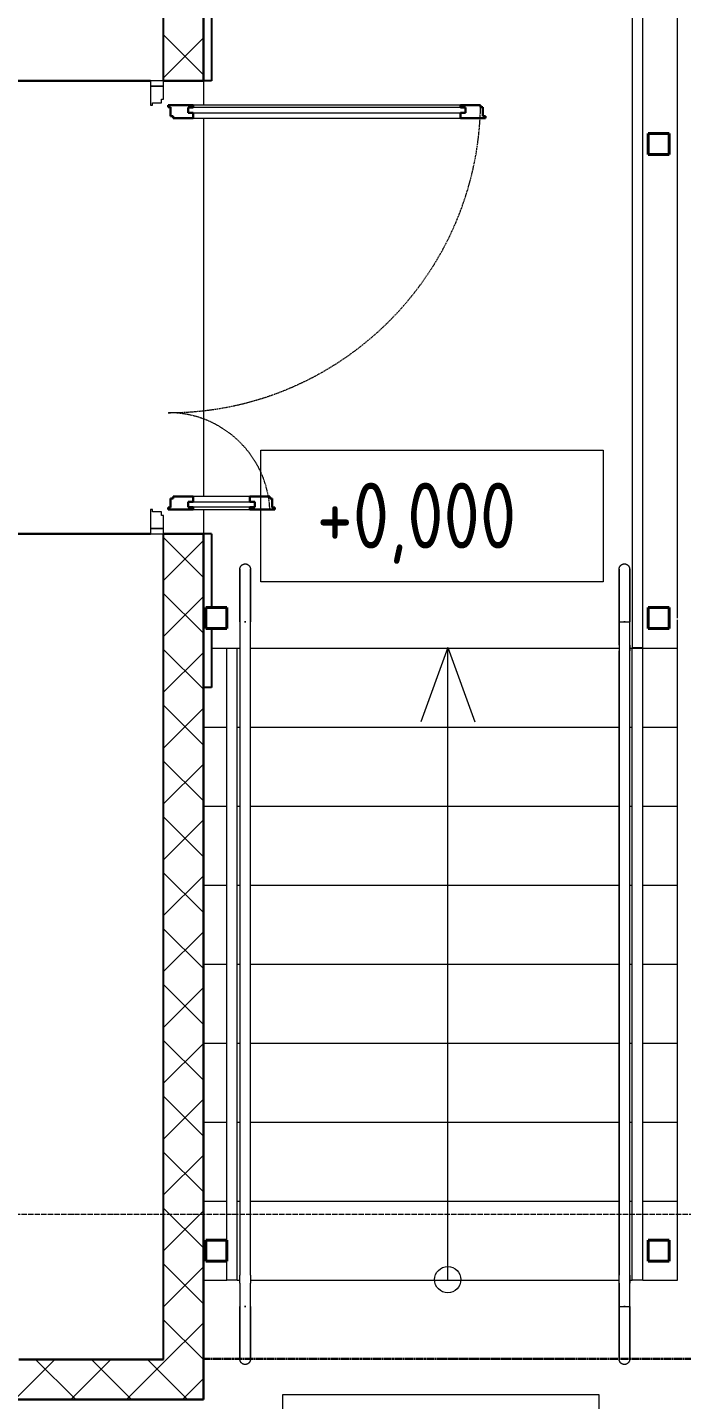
# Model space of a CAD drawing. Header units: millimetres. Extents: x -695119 to 412940, y -249585 to 622758.
# Drawn here: x 169897 to 172380, y -32073 to -26863 of the extents above; entities that cross this region are included whole.
import ezdxf

# ---------------------------------------------------------------- set-up
doc = ezdxf.new("R2010")
doc.units = ezdxf.units.MM
for name, pattern in [('ADSK_Линия сетки', [25, 20, -2.5, 0, -2.5]), ('ADSK_Штриховая_ш2 п1_5', [4.5, 3, -1.5]), ('ADSK_Штриховая_ш3 п1_5', [4.5, 3, -1.5])]:
    doc.linetypes.add(name, pattern=pattern)
for name, color, linetype, lineweight in [('Высотные отметки', 7, 'Continuous', 9), ('Каркас_Импост', 8, 'Continuous', 9), ('Лестницы', 8, 'Continuous', 9), ('Линии', 7, 'Continuous', 9), ('Монтажный зазор', 8, 'Continuous', 9), ('Несущие колонны', 252, 'Continuous', 18), ('Ограждение', 8, 'Continuous', 9), ('Оси', 252, 'Continuous', 9), ('Остекление', 8, 'Continuous', 9), ('Открывание', 8, 'ADSK_Штриховая_ш2 п1_5', 9), ('Панель', 252, 'Continuous', 30), ('Перекрытия', 7, 'Continuous', 18), ('Поручни', 8, 'Continuous', 9), ('Стены разрез', 7, 'Continuous', 30), ('Стены штриховка', 7, 'Continuous', 9), ('Типовые аннотации', 8, 'Continuous', 18), ('Элементы узлов', 8, 'Continuous', 18)]:
    doc.layers.add(name, color=color, linetype=linetype, lineweight=lineweight)
doc.layers.add('Стены', color=194, linetype='Continuous')
doc.styles.add('GOST 2.304 type A_1', font='', dxfattribs={"height": 350})
doc.styles.get('GOST 2.304 type A_1').set_extended_font_data('GOST 2.304 type A')

# ---------------------------------------------------------------- blocks, each defined once
blk = doc.blocks.new('1 этаж')
at = {"layer": 'Каркас_Импост', "color": 251, "true_color": 0x636466}
for p, q in [((-4405.8, -108262.4), (-4455.8, -108262.4)), ((-4455.8, -108262.4), (-4455.8, -108334.4)), ((-4405.8, -108311.4), (-4405.8, -108262.4)), ((-4413.8, -108325.4), (-4413.8, -108311.4)), ((-4413.8, -108311.4), (-4405.8, -108311.4)), ((-4455.8, -108334.4), (-4447.8, -108334.4)), ((-4447.8, -108334.4), (-4447.8, -108325.4)), ((-4447.8, -108325.4), (-4413.8, -108325.4)), ((-4447.8, -109870.4), (-4455.8, -109870.4)), ((-4455.8, -109870.4), (-4455.8, -109942.4)), ((-4447.8, -109879.4), (-4447.8, -109870.4)), ((-4413.8, -109879.4), (-4447.8, -109879.4)), ((-4413.8, -109893.4), (-4413.8, -109879.4)), ((-4405.8, -109893.4), (-4413.8, -109893.4)), ((-4405.8, -109942.4), (-4405.8, -109893.4)), ((-4455.8, -109942.4), (-4405.8, -109942.4))]:
    blk.add_line(p, q, dxfattribs=at)
at = {"layer": 'Лестницы', "color": 251, "true_color": 0x636466}
for p, q in [((-4223.8, -110396.6), (-4165.8, -110396.6)), ((-4125.8, -110396.6), (-4115.4, -110396.6)), ((-4076.2, -110396.6), (-2675.4, -110396.6)), ((-2636.2, -110396.6), (-2625.8, -110396.6)), ((-2585.8, -110396.6), (-2453.8, -110396.6)), ((-2453.8, -110696.6), (-2453.8, -110396.6)), ((-4253.8, -110696.6), (-4165.8, -110696.6)), ((-4253.8, -110696.6), (-4165.8, -110696.6)), ((-4125.8, -110696.6), (-4115.8, -110696.6)), ((-4125.8, -110696.6), (-4115.8, -110696.6)), ((-4075.8, -110696.6), (-2675.8, -110696.6)), ((-4075.8, -110696.6), (-2675.8, -110696.6)), ((-2635.8, -110696.6), (-2625.8, -110696.6)), ((-2635.8, -110696.6), (-2625.8, -110696.6)), ((-2585.8, -110696.6), (-2453.8, -110696.6)), ((-2585.8, -110696.6), (-2453.8, -110696.6)), ((-2453.8, -110996.6), (-2453.8, -110696.6)), ((-4253.8, -110996.6), (-4165.8, -110996.6)), ((-4253.8, -110996.6), (-4165.8, -110996.6)), ((-4125.8, -110996.6), (-4115.8, -110996.6)), ((-4125.8, -110996.6), (-4115.8, -110996.6)), ((-4075.8, -110996.6), (-2675.8, -110996.6)), ((-4075.8, -110996.6), (-2675.8, -110996.6)), ((-2635.8, -110996.6), (-2625.8, -110996.6)), ((-2635.8, -110996.6), (-2625.8, -110996.6)), ((-2585.8, -110996.6), (-2453.8, -110996.6)), ((-2585.8, -110996.6), (-2453.8, -110996.6)), ((-2453.8, -111296.6), (-2453.8, -110996.6)), ((-4253.8, -111296.6), (-4165.8, -111296.6)), ((-4253.8, -111296.6), (-4165.8, -111296.6)), ((-4125.8, -111296.6), (-4115.8, -111296.6)), ((-4125.8, -111296.6), (-4115.8, -111296.6)), ((-4075.8, -111296.6), (-2675.8, -111296.6)), ((-4075.8, -111296.6), (-2675.8, -111296.6)), ((-2635.8, -111296.6), (-2625.8, -111296.6)), ((-2635.8, -111296.6), (-2625.8, -111296.6)), ((-2585.8, -111296.6), (-2453.8, -111296.6)), ((-2585.8, -111296.6), (-2453.8, -111296.6)), ((-2453.8, -111596.6), (-2453.8, -111296.6)), ((-4253.8, -111596.6), (-4165.8, -111596.6)), ((-4253.8, -111596.6), (-4165.8, -111596.6)), ((-4125.8, -111596.6), (-4115.8, -111596.6)), ((-4125.8, -111596.6), (-4115.8, -111596.6)), ((-4075.8, -111596.6), (-2675.8, -111596.6)), ((-4075.8, -111596.6), (-2675.8, -111596.6)), ((-2635.8, -111596.6), (-2625.8, -111596.6)), ((-2635.8, -111596.6), (-2625.8, -111596.6)), ((-2585.8, -111596.6), (-2453.8, -111596.6)), ((-2585.8, -111596.6), (-2453.8, -111596.6)), ((-2453.8, -111896.6), (-2453.8, -111596.6)), ((-4253.8, -111896.6), (-4165.8, -111896.6)), ((-4253.8, -111896.6), (-4165.8, -111896.6)), ((-4125.8, -111896.6), (-4115.8, -111896.6)), ((-4125.8, -111896.6), (-4115.8, -111896.6)), ((-4075.8, -111896.6), (-2675.8, -111896.6)), ((-4075.8, -111896.6), (-2675.8, -111896.6)), ((-2635.8, -111896.6), (-2625.8, -111896.6)), ((-2635.8, -111896.6), (-2625.8, -111896.6)), ((-2585.8, -111896.6), (-2453.8, -111896.6)), ((-2585.8, -111896.6), (-2453.8, -111896.6)), ((-2453.8, -112196.6), (-2453.8, -111896.6)), ((-4253.8, -112196.6), (-4165.8, -112196.6)), ((-4253.8, -112196.6), (-4165.8, -112196.6)), ((-4125.8, -112196.6), (-4115.8, -112196.6)), ((-4125.8, -112196.6), (-4115.8, -112196.6)), ((-4075.8, -112196.6), (-2675.8, -112196.6)), ((-4075.8, -112196.6), (-2675.8, -112196.6)), ((-2635.8, -112196.6), (-2625.8, -112196.6)), ((-2635.8, -112196.6), (-2625.8, -112196.6)), ((-2585.8, -112196.6), (-2453.8, -112196.6)), ((-2585.8, -112196.6), (-2453.8, -112196.6)), ((-2453.8, -112496.6), (-2453.8, -112196.6)), ((-4253.8, -112496.6), (-4165.8, -112496.6)), ((-4253.8, -112496.6), (-4165.8, -112496.6)), ((-4125.8, -112496.6), (-4115.8, -112496.6)), ((-4125.8, -112496.6), (-4115.8, -112496.6)), ((-4075.8, -112496.6), (-2675.8, -112496.6)), ((-4075.8, -112496.6), (-2675.8, -112496.6)), ((-2635.8, -112496.6), (-2625.8, -112496.6)), ((-2635.8, -112496.6), (-2625.8, -112496.6)), ((-2585.8, -112496.6), (-2453.8, -112496.6)), ((-2585.8, -112496.6), (-2453.8, -112496.6)), ((-2453.8, -112796.6), (-2453.8, -112496.6)), ((-4253.8, -112796.6), (-4165.8, -112796.6)), ((-4253.8, -112796.6), (-4165.8, -112796.6)), ((-4125.8, -112796.6), (-4115.8, -112796.6)), ((-4125.8, -112796.6), (-4115.8, -112796.6)), ((-4075.8, -112796.6), (-2675.8, -112796.6)), ((-4075.8, -112796.6), (-2675.8, -112796.6)), ((-2635.8, -112796.6), (-2625.8, -112796.6)), ((-2635.8, -112796.6), (-2625.8, -112796.6)), ((-2585.8, -112796.6), (-2453.8, -112796.6)), ((-2585.8, -112796.6), (-2453.8, -112796.6))]:
    blk.add_line(p, q, dxfattribs=at)
at = {"layer": 'Линии', "color": 251, "linetype": 'ADSK_Штриховая_ш3 п1_5', "lineweight": 30, "true_color": 0x636466}
blk.add_line((-4253.8, -113094.6), (-2123.8, -113094.6), dxfattribs=at)
at = {"layer": 'Линии', "color": 251, "true_color": 0x636466}
for p, q in [((-3953.3, -113230.2), (-2753.3, -113230.2)), ((-3953.3, -113730.2), (-3953.3, -113230.2)), ((-2753.3, -113230.2), (-2753.3, -113730.2))]:
    blk.add_line(p, q, dxfattribs=at)
at = {"layer": 'Монтажный зазор', "color": 251, "true_color": 0x636466}
for p, q in [((-4405.8, -108242.4), (-4455.8, -108242.4)), ((-4455.8, -108242.4), (-4455.8, -108262.4)), ((-4455.8, -108262.4), (-4405.8, -108262.4)), ((-4405.8, -108262.4), (-4405.8, -108242.4)), ((-4405.8, -109942.4), (-4455.8, -109942.4)), ((-4455.8, -109942.4), (-4455.8, -109962.4)), ((-4455.8, -109962.4), (-4405.8, -109962.4)), ((-4405.8, -109962.4), (-4405.8, -109942.4))]:
    blk.add_line(p, q, dxfattribs=at)
at = {"layer": 'Несущие колонны', "color": 251, "lineweight": 40, "true_color": 0x636466}
for p, q in [((-2565.8, -108522.4), (-2565.8, -108442.4)), ((-2565.8, -108442.4), (-2485.8, -108442.4)), ((-2485.8, -108442.4), (-2565.8, -108442.4)), ((-2565.8, -108442.4), (-2565.8, -108522.4)), ((-2485.8, -108442.4), (-2485.8, -108522.4)), ((-2485.8, -108522.4), (-2485.8, -108442.4)), ((-2485.8, -108522.4), (-2565.8, -108522.4)), ((-2565.8, -108522.4), (-2485.8, -108522.4)), ((-4245.8, -110322.4), (-4245.8, -110242.4)), ((-4245.8, -110242.4), (-4165.8, -110242.4)), ((-4165.8, -110242.4), (-4245.8, -110242.4)), ((-4245.8, -110242.4), (-4245.8, -110322.4)), ((-4165.8, -110242.4), (-4165.8, -110322.4)), ((-4165.8, -110322.4), (-4165.8, -110242.4)), ((-2565.8, -110322.4), (-2565.8, -110242.4)), ((-2565.8, -110242.4), (-2485.8, -110242.4)), ((-2485.8, -110242.4), (-2565.8, -110242.4)), ((-2565.8, -110242.4), (-2565.8, -110322.4)), ((-2485.8, -110242.4), (-2485.8, -110322.4)), ((-2485.8, -110282.5), (-2485.8, -110242.4)), ((-2485.8, -110322.4), (-2485.8, -110288.9)), ((-4165.8, -110322.4), (-4245.8, -110322.4)), ((-4245.8, -110322.4), (-4165.8, -110322.4)), ((-2485.8, -110322.4), (-2565.8, -110322.4)), ((-2565.8, -110322.4), (-2485.8, -110322.4)), ((-4245.8, -112724.4), (-4245.8, -112644.4)), ((-4245.8, -112644.4), (-4165.8, -112644.4)), ((-4165.8, -112644.4), (-4245.8, -112644.4)), ((-4245.8, -112644.4), (-4245.8, -112724.4)), ((-4165.8, -112644.4), (-4165.8, -112724.4)), ((-4165.8, -112724.4), (-4165.8, -112644.4)), ((-2565.8, -112724.4), (-2565.8, -112644.4)), ((-2565.8, -112644.4), (-2485.8, -112644.4)), ((-2485.8, -112644.4), (-2565.8, -112644.4)), ((-2565.8, -112644.4), (-2565.8, -112724.4)), ((-2485.8, -112644.4), (-2485.8, -112724.4)), ((-2485.8, -112724.4), (-2485.8, -112644.4)), ((-4165.8, -112724.4), (-4245.8, -112724.4)), ((-4245.8, -112724.4), (-4165.8, -112724.4)), ((-2485.8, -112724.4), (-2565.8, -112724.4)), ((-2565.8, -112724.4), (-2485.8, -112724.4))]:
    blk.add_line(p, q, dxfattribs=at)
at = {"layer": 'Ограждение', "color": 251, "true_color": 0x636466}
for p, q in [((-4115.8, -110296.6), (-4115.8, -110384.8)), ((-4093.5, -110296.6), (-4098.1, -110296.6)), ((-4098.1, -110296.6), (-4095.8, -110296.6)), ((-4095.8, -110296.6), (-4093.5, -110296.6)), ((-4075.8, -110384.8), (-4075.8, -110296.6)), ((-2675.8, -110296.6), (-2635.8, -110296.6)), ((-2675.8, -110384.8), (-2675.8, -110296.6)), ((-2675.8, -110296.6), (-2675.8, -110384.8)), ((-2675.8, -110296.6), (-2635.8, -110296.6)), ((-2675.8, -110384.8), (-2675.8, -110296.6)), ((-2653.5, -110296.6), (-2658.1, -110296.6)), ((-2658.1, -110296.6), (-2655.8, -110296.6)), ((-2655.8, -110296.6), (-2653.5, -110296.6)), ((-2635.8, -110384.8), (-2635.8, -110296.6)), ((-2635.8, -110384.8), (-2635.8, -110296.6)), ((-2635.8, -110384.8), (-2635.8, -110296.6)), ((-4115.8, -110398.2), (-4115.8, -112777.1)), ((-4075.8, -112777.1), (-4075.8, -110398.2)), ((-2675.8, -110384.8), (-2675.8, -110407.2)), ((-2675.8, -110384.8), (-2675.8, -110398.3)), ((-2675.8, -110384.8), (-2675.8, -110407.2)), ((-2675.8, -110384.8), (-2675.8, -110398.3)), ((-2675.8, -110398.2), (-2675.8, -112777.1)), ((-2635.8, -110384.8), (-2635.8, -110407.2)), ((-2635.8, -110384.8), (-2635.8, -110398.3)), ((-2635.8, -110384.8), (-2635.8, -110407.2)), ((-2635.8, -110384.8), (-2635.8, -110398.3)), ((-2635.8, -112777.1), (-2635.8, -110398.2)), ((-2675.8, -112786.1), (-2675.8, -110407.2)), ((-2675.8, -112786.1), (-2675.8, -110407.2)), ((-2635.8, -112786.1), (-2635.8, -110407.2)), ((-2635.8, -112786.1), (-2635.8, -110407.2)), ((-2675.8, -112808.4), (-2675.8, -112786.1)), ((-2675.8, -112808.4), (-2675.8, -112786.1)), ((-2635.8, -112808.4), (-2635.8, -112786.1)), ((-2635.8, -112808.4), (-2635.8, -112786.1)), ((-4115.8, -112808.4), (-4115.8, -112896.6)), ((-4075.8, -112896.6), (-4075.8, -112808.4)), ((-2675.8, -112896.6), (-2675.8, -112808.4)), ((-2675.8, -112808.4), (-2675.8, -112896.6)), ((-2675.8, -112896.6), (-2675.8, -112808.4)), ((-2635.8, -112896.6), (-2635.8, -112808.4)), ((-2635.8, -112896.6), (-2635.8, -112808.4)), ((-2635.8, -112896.6), (-2635.8, -112808.4)), ((-4098.1, -112896.6), (-4093.5, -112896.6)), ((-4095.8, -112896.6), (-4098.1, -112896.6)), ((-4093.5, -112896.6), (-4095.8, -112896.6)), ((-2675.8, -112896.6), (-2635.8, -112896.6)), ((-2675.8, -112896.6), (-2635.8, -112896.6)), ((-2658.1, -112896.6), (-2653.5, -112896.6)), ((-2655.8, -112896.6), (-2658.1, -112896.6)), ((-2653.5, -112896.6), (-2655.8, -112896.6))]:
    blk.add_line(p, q, dxfattribs=at)
at = {"layer": 'Ограждение', "color": 251, "true_color": 0x636466, "flags": 128}
for points in [[(-4115.8, -110096.6), (-4115.8, -110095.8), (-4115.7, -110095), (-4115.7, -110094.2), (-4115.5, -110093.4), (-4115.4, -110092.6), (-4115.2, -110091.9), (-4115, -110091.1), (-4114.8, -110090.3), (-4114.5, -110089.6), (-4114.2, -110088.8), (-4113.9, -110088.1), (-4113.5, -110087.4), (-4113.2, -110086.7), (-4112.7, -110086), (-4112.3, -110085.3), (-4111.8, -110084.7), (-4111.4, -110084), (-4110.8, -110083.4), (-4110.3, -110082.8), (-4109.7, -110082.3), (-4109.2, -110081.7), (-4108.5, -110081.2), (-4107.9, -110080.7), (-4107.3, -110080.2), (-4106.6, -110079.8), (-4105.9, -110079.4), (-4105.2, -110079), (-4104.5, -110078.6), (-4103.8, -110078.3), (-4103, -110078), (-4102.3, -110077.7), (-4101.5, -110077.4), (-4100.8, -110077.2), (-4100, -110077.1), (-4099.2, -110076.9), (-4098.4, -110076.8), (-4097.6, -110076.7), (-4096.8, -110076.6), (-4096, -110076.6), (-4095.8, -110076.6)], [(-4095.8, -110076.6), (-4095, -110076.6), (-4094.2, -110076.7), (-4093.4, -110076.8), (-4092.6, -110076.9), (-4091.8, -110077), (-4091, -110077.2), (-4090.3, -110077.4), (-4089.5, -110077.6), (-4088.8, -110077.9), (-4088, -110078.2), (-4087.3, -110078.5), (-4086.6, -110078.9), (-4085.9, -110079.3), (-4085.2, -110079.7), (-4084.5, -110080.1), (-4083.9, -110080.6), (-4083.2, -110081.1), (-4082.6, -110081.6), (-4082, -110082.1), (-4081.5, -110082.7), (-4080.9, -110083.3), (-4080.4, -110083.9), (-4079.9, -110084.5), (-4079.4, -110085.1), (-4079, -110085.8), (-4078.6, -110086.5), (-4078.2, -110087.2), (-4077.8, -110087.9), (-4077.5, -110088.6), (-4077.2, -110089.4), (-4076.9, -110090.1), (-4076.6, -110090.9), (-4076.4, -110091.6), (-4076.2, -110092.4), (-4076.1, -110093.2), (-4076, -110094), (-4075.9, -110094.8), (-4075.8, -110095.6), (-4075.8, -110096.4), (-4075.8, -110096.6)], [(-2675.8, -110096.6), (-2675.8, -110095.8), (-2675.7, -110095), (-2675.7, -110094.2), (-2675.5, -110093.4), (-2675.4, -110092.6), (-2675.2, -110091.9), (-2675, -110091.1), (-2674.8, -110090.3), (-2674.5, -110089.6), (-2674.2, -110088.8), (-2673.9, -110088.1), (-2673.5, -110087.4), (-2673.2, -110086.7), (-2672.7, -110086), (-2672.3, -110085.3), (-2671.8, -110084.7), (-2671.4, -110084), (-2670.8, -110083.4), (-2670.3, -110082.8), (-2669.7, -110082.3), (-2669.2, -110081.7), (-2668.5, -110081.2), (-2667.9, -110080.7), (-2667.3, -110080.2), (-2666.6, -110079.8), (-2665.9, -110079.4), (-2665.2, -110079), (-2664.5, -110078.6), (-2663.8, -110078.3), (-2663, -110078), (-2662.3, -110077.7), (-2661.5, -110077.4), (-2660.8, -110077.2), (-2660, -110077.1), (-2659.2, -110076.9), (-2658.4, -110076.8), (-2657.6, -110076.7), (-2656.8, -110076.6), (-2656, -110076.6), (-2655.8, -110076.6)], [(-2655.8, -110076.6), (-2655, -110076.6), (-2654.2, -110076.7), (-2653.4, -110076.8), (-2652.6, -110076.9), (-2651.8, -110077), (-2651, -110077.2), (-2650.3, -110077.4), (-2649.5, -110077.6), (-2648.8, -110077.9), (-2648, -110078.2), (-2647.3, -110078.5), (-2646.6, -110078.9), (-2645.9, -110079.3), (-2645.2, -110079.7), (-2644.5, -110080.1), (-2643.9, -110080.6), (-2643.2, -110081.1), (-2642.6, -110081.6), (-2642, -110082.1), (-2641.5, -110082.7), (-2640.9, -110083.3), (-2640.4, -110083.9), (-2639.9, -110084.5), (-2639.4, -110085.1), (-2639, -110085.8), (-2638.6, -110086.5), (-2638.2, -110087.2), (-2637.8, -110087.9), (-2637.5, -110088.6), (-2637.2, -110089.4), (-2636.9, -110090.1), (-2636.6, -110090.9), (-2636.4, -110091.6), (-2636.2, -110092.4), (-2636.1, -110093.2), (-2636, -110094), (-2635.9, -110094.8), (-2635.8, -110095.6), (-2635.8, -110096.4), (-2635.8, -110096.6)], [(-4115.8, -110296.6), (-4115.8, -110288.6), (-4115.8, -110280.6), (-4115.8, -110272.7), (-4115.8, -110264.7), (-4115.8, -110256.9), (-4115.8, -110249.1), (-4115.8, -110241.3), (-4115.8, -110233.7), (-4115.8, -110226.2), (-4115.8, -110218.7), (-4115.8, -110211.4), (-4115.8, -110204.3), (-4115.8, -110197.2), (-4115.8, -110190.4), (-4115.8, -110183.7), (-4115.8, -110177.2), (-4115.8, -110170.8), (-4115.8, -110164.7), (-4115.8, -110158.8), (-4115.8, -110153.1), (-4115.8, -110147.7), (-4115.8, -110142.5), (-4115.8, -110137.5), (-4115.8, -110132.8), (-4115.8, -110128.3), (-4115.8, -110124.1), (-4115.8, -110120.2), (-4115.8, -110116.6), (-4115.8, -110113.2), (-4115.8, -110110.2), (-4115.8, -110107.5), (-4115.8, -110105), (-4115.8, -110102.9), (-4115.8, -110101), (-4115.8, -110099.5), (-4115.8, -110098.3), (-4115.8, -110097.4), (-4115.8, -110096.9), (-4115.8, -110096.6), (-4115.8, -110096.6)], [(-4115.8, -110096.6), (-4115.8, -110096.8), (-4115.8, -110097.2), (-4115.8, -110098), (-4115.8, -110099.2), (-4115.8, -110100.6), (-4115.8, -110102.3), (-4115.8, -110104.4), (-4115.8, -110106.8), (-4115.8, -110109.4), (-4115.8, -110112.4), (-4115.8, -110115.7), (-4115.8, -110119.2), (-4115.8, -110123), (-4115.8, -110127.2), (-4115.8, -110131.5), (-4115.8, -110136.2), (-4115.8, -110141.1), (-4115.8, -110146.2), (-4115.8, -110151.6), (-4115.8, -110157.3), (-4115.8, -110163.1), (-4115.8, -110169.2), (-4115.8, -110175.4), (-4115.8, -110181.9), (-4115.8, -110188.5), (-4115.8, -110195.4), (-4115.8, -110202.3), (-4115.8, -110209.5), (-4115.8, -110216.7), (-4115.8, -110224.1), (-4115.8, -110231.6), (-4115.8, -110239.3), (-4115.8, -110247), (-4115.8, -110254.8), (-4115.8, -110262.6), (-4115.8, -110270.5), (-4115.8, -110278.5), (-4115.8, -110286.5), (-4115.8, -110294.4), (-4115.8, -110296.6)], [(-4075.8, -110296.6), (-4075.8, -110288.6), (-4075.8, -110280.6), (-4075.8, -110272.7), (-4075.8, -110264.7), (-4075.8, -110256.9), (-4075.8, -110249.1), (-4075.8, -110241.3), (-4075.8, -110233.7), (-4075.8, -110226.2), (-4075.8, -110218.7), (-4075.8, -110211.4), (-4075.8, -110204.3), (-4075.8, -110197.2), (-4075.8, -110190.4), (-4075.8, -110183.7), (-4075.8, -110177.2), (-4075.8, -110170.8), (-4075.8, -110164.7), (-4075.8, -110158.8), (-4075.8, -110153.1), (-4075.8, -110147.7), (-4075.8, -110142.5), (-4075.8, -110137.5), (-4075.8, -110132.8), (-4075.8, -110128.3), (-4075.8, -110124.1), (-4075.8, -110120.2), (-4075.8, -110116.6), (-4075.8, -110113.2), (-4075.8, -110110.2), (-4075.8, -110107.5), (-4075.8, -110105), (-4075.8, -110102.9), (-4075.8, -110101), (-4075.8, -110099.5), (-4075.8, -110098.3), (-4075.8, -110097.4), (-4075.8, -110096.9), (-4075.8, -110096.6), (-4075.8, -110096.6)], [(-4075.8, -110096.6), (-4075.8, -110096.8), (-4075.8, -110097.2), (-4075.8, -110098), (-4075.8, -110099.2), (-4075.8, -110100.6), (-4075.8, -110102.3), (-4075.8, -110104.4), (-4075.8, -110106.8), (-4075.8, -110109.4), (-4075.8, -110112.4), (-4075.8, -110115.7), (-4075.8, -110119.2), (-4075.8, -110123), (-4075.8, -110127.2), (-4075.8, -110131.5), (-4075.8, -110136.2), (-4075.8, -110141.1), (-4075.8, -110146.2), (-4075.8, -110151.6), (-4075.8, -110157.3), (-4075.8, -110163.1), (-4075.8, -110169.2), (-4075.8, -110175.4), (-4075.8, -110181.9), (-4075.8, -110188.5), (-4075.8, -110195.4), (-4075.8, -110202.3), (-4075.8, -110209.5), (-4075.8, -110216.7), (-4075.8, -110224.1), (-4075.8, -110231.6), (-4075.8, -110239.3), (-4075.8, -110247), (-4075.8, -110254.8), (-4075.8, -110262.6), (-4075.8, -110270.5), (-4075.8, -110278.5), (-4075.8, -110286.5), (-4075.8, -110294.4), (-4075.8, -110296.6)], [(-2675.8, -110296.6), (-2675.8, -110288.6), (-2675.8, -110280.6), (-2675.8, -110272.7), (-2675.8, -110264.7), (-2675.8, -110256.9), (-2675.8, -110249.1), (-2675.8, -110241.3), (-2675.8, -110233.7), (-2675.8, -110226.2), (-2675.8, -110218.7), (-2675.8, -110211.4), (-2675.8, -110204.3), (-2675.8, -110197.2), (-2675.8, -110190.4), (-2675.8, -110183.7), (-2675.8, -110177.2), (-2675.8, -110170.8), (-2675.8, -110164.7), (-2675.8, -110158.8), (-2675.8, -110153.1), (-2675.8, -110147.7), (-2675.8, -110142.5), (-2675.8, -110137.5), (-2675.8, -110132.8), (-2675.8, -110128.3), (-2675.8, -110124.1), (-2675.8, -110120.2), (-2675.8, -110116.6), (-2675.8, -110113.2), (-2675.8, -110110.2), (-2675.8, -110107.5), (-2675.8, -110105), (-2675.8, -110102.9), (-2675.8, -110101), (-2675.8, -110099.5), (-2675.8, -110098.3), (-2675.8, -110097.4), (-2675.8, -110096.9), (-2675.8, -110096.6), (-2675.8, -110096.6)], [(-2675.8, -110096.6), (-2675.8, -110096.8), (-2675.8, -110097.2), (-2675.8, -110098), (-2675.8, -110099.2), (-2675.8, -110100.6), (-2675.8, -110102.3), (-2675.8, -110104.4), (-2675.8, -110106.8), (-2675.8, -110109.4), (-2675.8, -110112.4), (-2675.8, -110115.7), (-2675.8, -110119.2), (-2675.8, -110123), (-2675.8, -110127.2), (-2675.8, -110131.5), (-2675.8, -110136.2), (-2675.8, -110141.1), (-2675.8, -110146.2), (-2675.8, -110151.6), (-2675.8, -110157.3), (-2675.8, -110163.1), (-2675.8, -110169.2), (-2675.8, -110175.4), (-2675.8, -110181.9), (-2675.8, -110188.5), (-2675.8, -110195.4), (-2675.8, -110202.3), (-2675.8, -110209.5), (-2675.8, -110216.7), (-2675.8, -110224.1), (-2675.8, -110231.6), (-2675.8, -110239.3), (-2675.8, -110247), (-2675.8, -110254.8), (-2675.8, -110262.6), (-2675.8, -110270.5), (-2675.8, -110278.5), (-2675.8, -110286.5), (-2675.8, -110294.4), (-2675.8, -110296.6)], [(-2635.8, -110296.6), (-2635.8, -110288.6), (-2635.8, -110280.6), (-2635.8, -110272.7), (-2635.8, -110264.7), (-2635.8, -110256.9), (-2635.8, -110249.1), (-2635.8, -110241.3), (-2635.8, -110233.7), (-2635.8, -110226.2), (-2635.8, -110218.7), (-2635.8, -110211.4), (-2635.8, -110204.3), (-2635.8, -110197.2), (-2635.8, -110190.4), (-2635.8, -110183.7), (-2635.8, -110177.2), (-2635.8, -110170.8), (-2635.8, -110164.7), (-2635.8, -110158.8), (-2635.8, -110153.1), (-2635.8, -110147.7), (-2635.8, -110142.5), (-2635.8, -110137.5), (-2635.8, -110132.8), (-2635.8, -110128.3), (-2635.8, -110124.1), (-2635.8, -110120.2), (-2635.8, -110116.6), (-2635.8, -110113.2), (-2635.8, -110110.2), (-2635.8, -110107.5), (-2635.8, -110105), (-2635.8, -110102.9), (-2635.8, -110101), (-2635.8, -110099.5), (-2635.8, -110098.3), (-2635.8, -110097.4), (-2635.8, -110096.9), (-2635.8, -110096.6), (-2635.8, -110096.6)], [(-2635.8, -110096.6), (-2635.8, -110096.8), (-2635.8, -110097.2), (-2635.8, -110098), (-2635.8, -110099.2), (-2635.8, -110100.6), (-2635.8, -110102.3), (-2635.8, -110104.4), (-2635.8, -110106.8), (-2635.8, -110109.4), (-2635.8, -110112.4), (-2635.8, -110115.7), (-2635.8, -110119.2), (-2635.8, -110123), (-2635.8, -110127.2), (-2635.8, -110131.5), (-2635.8, -110136.2), (-2635.8, -110141.1), (-2635.8, -110146.2), (-2635.8, -110151.6), (-2635.8, -110157.3), (-2635.8, -110163.1), (-2635.8, -110169.2), (-2635.8, -110175.4), (-2635.8, -110181.9), (-2635.8, -110188.5), (-2635.8, -110195.4), (-2635.8, -110202.3), (-2635.8, -110209.5), (-2635.8, -110216.7), (-2635.8, -110224.1), (-2635.8, -110231.6), (-2635.8, -110239.3), (-2635.8, -110247), (-2635.8, -110254.8), (-2635.8, -110262.6), (-2635.8, -110270.5), (-2635.8, -110278.5), (-2635.8, -110286.5), (-2635.8, -110294.4), (-2635.8, -110296.6)], [(-4115.8, -110384.8), (-4115.8, -110386), (-4115.8, -110387.2), (-4115.8, -110388.4), (-4115.8, -110389.6), (-4115.8, -110390.8), (-4115.8, -110391.9), (-4115.8, -110393.1), (-4115.8, -110394.2), (-4115.8, -110395.4), (-4115.8, -110396.5), (-4115.8, -110397.6), (-4115.8, -110398.2)], [(-4115.8, -110384.8), (-4115.8, -110386), (-4115.8, -110387.2), (-4115.8, -110388.4), (-4115.8, -110389.6), (-4115.8, -110390.8), (-4115.8, -110391.9)], [(-4115.8, -110394.2), (-4115.8, -110395.4), (-4115.8, -110396.5), (-4115.8, -110397.6), (-4115.8, -110398.2)], [(-4075.8, -110398.2), (-4075.8, -110397.1), (-4075.8, -110396), (-4075.8, -110394.9), (-4075.8, -110393.8), (-4075.8, -110392.6), (-4075.8, -110391.5), (-4075.8, -110390.3), (-4075.8, -110389.1), (-4075.8, -110387.9), (-4075.8, -110386.7), (-4075.8, -110385.5), (-4075.8, -110384.8)], [(-4075.8, -110392.6), (-4075.8, -110391.5), (-4075.8, -110390.3), (-4075.8, -110389.1), (-4075.8, -110387.9), (-4075.8, -110386.7), (-4075.8, -110385.5), (-4075.8, -110384.8)], [(-4075.8, -110398.2), (-4075.8, -110397.1), (-4075.8, -110396), (-4075.8, -110394.9), (-4075.8, -110393.8)], [(-2675.8, -110384.8), (-2675.8, -110386), (-2675.8, -110387.2), (-2675.8, -110388.4), (-2675.8, -110389.6), (-2675.8, -110390.8), (-2675.8, -110391.9), (-2675.8, -110393.1), (-2675.8, -110394.2), (-2675.8, -110395.4), (-2675.8, -110396.5), (-2675.8, -110397.6), (-2675.8, -110398.2)], [(-2675.8, -110384.8), (-2675.8, -110386), (-2675.8, -110387.2), (-2675.8, -110388.4), (-2675.8, -110389.6), (-2675.8, -110390.8), (-2675.8, -110391.9)], [(-2675.8, -110394.2), (-2675.8, -110395.4), (-2675.8, -110396.5), (-2675.8, -110397.6), (-2675.8, -110398.2)], [(-2635.8, -110398.2), (-2635.8, -110397.1), (-2635.8, -110396), (-2635.8, -110394.9), (-2635.8, -110393.8), (-2635.8, -110392.6), (-2635.8, -110391.5), (-2635.8, -110390.3), (-2635.8, -110389.1), (-2635.8, -110387.9), (-2635.8, -110386.7), (-2635.8, -110385.5), (-2635.8, -110384.8)], [(-2635.8, -110392.6), (-2635.8, -110391.5), (-2635.8, -110390.3), (-2635.8, -110389.1), (-2635.8, -110387.9), (-2635.8, -110386.7), (-2635.8, -110385.5), (-2635.8, -110384.8)], [(-2635.8, -110398.2), (-2635.8, -110397.1), (-2635.8, -110396), (-2635.8, -110394.9), (-2635.8, -110393.8)], [(-4115.8, -112808.4), (-4115.8, -112805.6), (-4115.8, -112802.8), (-4115.8, -112800), (-4115.8, -112797.3), (-4115.8, -112794.5), (-4115.8, -112791.8), (-4115.8, -112789.1), (-4115.8, -112786.4), (-4115.8, -112783.8), (-4115.8, -112781.2), (-4115.8, -112778.6), (-4115.8, -112777.1)], [(-4075.8, -112777.1), (-4075.8, -112779.6), (-4075.8, -112782.2), (-4075.8, -112784.8), (-4075.8, -112787.5), (-4075.8, -112790.2), (-4075.8, -112792.9), (-4075.8, -112795.6), (-4075.8, -112798.4), (-4075.8, -112801.2), (-4075.8, -112804), (-4075.8, -112806.8), (-4075.8, -112808.4)], [(-2675.8, -112808.4), (-2675.8, -112805.6), (-2675.8, -112802.8), (-2675.8, -112800), (-2675.8, -112797.3), (-2675.8, -112794.5), (-2675.8, -112791.8), (-2675.8, -112789.1), (-2675.8, -112786.4), (-2675.8, -112783.8), (-2675.8, -112781.2), (-2675.8, -112778.6), (-2675.8, -112777.1)], [(-2635.8, -112777.1), (-2635.8, -112779.6), (-2635.8, -112782.2), (-2635.8, -112784.8), (-2635.8, -112787.5), (-2635.8, -112790.2), (-2635.8, -112792.9), (-2635.8, -112795.6), (-2635.8, -112798.4), (-2635.8, -112801.2), (-2635.8, -112804), (-2635.8, -112806.8), (-2635.8, -112808.4)], [(-4115.8, -112896.6), (-4115.8, -112904.6), (-4115.8, -112912.6), (-4115.8, -112920.6), (-4115.8, -112928.5), (-4115.8, -112936.3), (-4115.8, -112944.1), (-4115.8, -112951.9), (-4115.8, -112959.5), (-4115.8, -112967.1), (-4115.8, -112974.5), (-4115.8, -112981.8), (-4115.8, -112989), (-4115.8, -112996), (-4115.8, -113002.8), (-4115.8, -113009.5), (-4115.8, -113016), (-4115.8, -113022.4), (-4115.8, -113028.5), (-4115.8, -113034.4), (-4115.8, -113040.1), (-4115.8, -113045.5), (-4115.8, -113050.8), (-4115.8, -113055.7), (-4115.8, -113060.4), (-4115.8, -113064.9), (-4115.8, -113069.1), (-4115.8, -113073), (-4115.8, -113076.6), (-4115.8, -113080), (-4115.8, -113083), (-4115.8, -113085.8), (-4115.8, -113088.2), (-4115.8, -113090.4), (-4115.8, -113092.2), (-4115.8, -113093.7), (-4115.8, -113094.9), (-4115.8, -113095.8), (-4115.8, -113096.4), (-4115.8, -113096.6), (-4115.8, -113096.6)], [(-4115.8, -113096.6), (-4115.8, -113096.4), (-4115.8, -113096), (-4115.8, -113095.2), (-4115.8, -113094.1), (-4115.8, -113092.6), (-4115.8, -113090.9), (-4115.8, -113088.8), (-4115.8, -113086.5), (-4115.8, -113083.8), (-4115.8, -113080.8), (-4115.8, -113077.6), (-4115.8, -113074), (-4115.8, -113070.2), (-4115.8, -113066.1), (-4115.8, -113061.7), (-4115.8, -113057), (-4115.8, -113052.1), (-4115.8, -113047), (-4115.8, -113041.6), (-4115.8, -113035.9), (-4115.8, -113030.1), (-4115.8, -113024), (-4115.8, -113017.8), (-4115.8, -113011.3), (-4115.8, -113004.7), (-4115.8, -112997.9), (-4115.8, -112990.9), (-4115.8, -112983.7), (-4115.8, -112976.5), (-4115.8, -112969.1), (-4115.8, -112961.6), (-4115.8, -112954), (-4115.8, -112946.2), (-4115.8, -112938.5), (-4115.8, -112930.6), (-4115.8, -112922.7), (-4115.8, -112914.7), (-4115.8, -112906.8), (-4115.8, -112898.8), (-4115.8, -112896.6)], [(-4075.8, -112896.6), (-4075.8, -112904.6), (-4075.8, -112912.6), (-4075.8, -112920.6), (-4075.8, -112928.5), (-4075.8, -112936.3), (-4075.8, -112944.1), (-4075.8, -112951.9), (-4075.8, -112959.5), (-4075.8, -112967.1), (-4075.8, -112974.5), (-4075.8, -112981.8), (-4075.8, -112989), (-4075.8, -112996), (-4075.8, -113002.8), (-4075.8, -113009.5), (-4075.8, -113016), (-4075.8, -113022.4), (-4075.8, -113028.5), (-4075.8, -113034.4), (-4075.8, -113040.1), (-4075.8, -113045.5), (-4075.8, -113050.8), (-4075.8, -113055.7), (-4075.8, -113060.4), (-4075.8, -113064.9), (-4075.8, -113069.1), (-4075.8, -113073), (-4075.8, -113076.6), (-4075.8, -113080), (-4075.8, -113083), (-4075.8, -113085.8), (-4075.8, -113088.2), (-4075.8, -113090.4), (-4075.8, -113092.2), (-4075.8, -113093.7), (-4075.8, -113094.9), (-4075.8, -113095.8), (-4075.8, -113096.4), (-4075.8, -113096.6), (-4075.8, -113096.6)], [(-4075.8, -113096.6), (-4075.8, -113096.4), (-4075.8, -113096), (-4075.8, -113095.2), (-4075.8, -113094.1), (-4075.8, -113092.6), (-4075.8, -113090.9), (-4075.8, -113088.8), (-4075.8, -113086.5), (-4075.8, -113083.8), (-4075.8, -113080.8), (-4075.8, -113077.6), (-4075.8, -113074), (-4075.8, -113070.2), (-4075.8, -113066.1), (-4075.8, -113061.7), (-4075.8, -113057), (-4075.8, -113052.1), (-4075.8, -113047), (-4075.8, -113041.6), (-4075.8, -113035.9), (-4075.8, -113030.1), (-4075.8, -113024), (-4075.8, -113017.8), (-4075.8, -113011.3), (-4075.8, -113004.7), (-4075.8, -112997.9), (-4075.8, -112990.9), (-4075.8, -112983.7), (-4075.8, -112976.5), (-4075.8, -112969.1), (-4075.8, -112961.6), (-4075.8, -112954), (-4075.8, -112946.2), (-4075.8, -112938.5), (-4075.8, -112930.6), (-4075.8, -112922.7), (-4075.8, -112914.7), (-4075.8, -112906.8), (-4075.8, -112898.8), (-4075.8, -112896.6)], [(-2675.8, -112896.6), (-2675.8, -112904.6), (-2675.8, -112912.6), (-2675.8, -112920.6), (-2675.8, -112928.5), (-2675.8, -112936.3), (-2675.8, -112944.1), (-2675.8, -112951.9), (-2675.8, -112959.5), (-2675.8, -112967.1), (-2675.8, -112974.5), (-2675.8, -112981.8), (-2675.8, -112989), (-2675.8, -112996), (-2675.8, -113002.8), (-2675.8, -113009.5), (-2675.8, -113016), (-2675.8, -113022.4), (-2675.8, -113028.5), (-2675.8, -113034.4), (-2675.8, -113040.1), (-2675.8, -113045.5), (-2675.8, -113050.8), (-2675.8, -113055.7), (-2675.8, -113060.4), (-2675.8, -113064.9), (-2675.8, -113069.1), (-2675.8, -113073), (-2675.8, -113076.6), (-2675.8, -113080), (-2675.8, -113083), (-2675.8, -113085.8), (-2675.8, -113088.2), (-2675.8, -113090.4), (-2675.8, -113092.2), (-2675.8, -113093.7), (-2675.8, -113094.9), (-2675.8, -113095.8), (-2675.8, -113096.4), (-2675.8, -113096.6), (-2675.8, -113096.6)], [(-2675.8, -113096.6), (-2675.8, -113096.4), (-2675.8, -113096), (-2675.8, -113095.2), (-2675.8, -113094.1), (-2675.8, -113092.6), (-2675.8, -113090.9), (-2675.8, -113088.8), (-2675.8, -113086.5), (-2675.8, -113083.8), (-2675.8, -113080.8), (-2675.8, -113077.6), (-2675.8, -113074), (-2675.8, -113070.2), (-2675.8, -113066.1), (-2675.8, -113061.7), (-2675.8, -113057), (-2675.8, -113052.1), (-2675.8, -113047), (-2675.8, -113041.6), (-2675.8, -113035.9), (-2675.8, -113030.1), (-2675.8, -113024), (-2675.8, -113017.8), (-2675.8, -113011.3), (-2675.8, -113004.7), (-2675.8, -112997.9), (-2675.8, -112990.9), (-2675.8, -112983.7), (-2675.8, -112976.5), (-2675.8, -112969.1), (-2675.8, -112961.6), (-2675.8, -112954), (-2675.8, -112946.2), (-2675.8, -112938.5), (-2675.8, -112930.6), (-2675.8, -112922.7), (-2675.8, -112914.7), (-2675.8, -112906.8), (-2675.8, -112898.8), (-2675.8, -112896.6)], [(-2635.8, -112896.6), (-2635.8, -112904.6), (-2635.8, -112912.6), (-2635.8, -112920.6), (-2635.8, -112928.5), (-2635.8, -112936.3), (-2635.8, -112944.1), (-2635.8, -112951.9), (-2635.8, -112959.5), (-2635.8, -112967.1), (-2635.8, -112974.5), (-2635.8, -112981.8), (-2635.8, -112989), (-2635.8, -112996), (-2635.8, -113002.8), (-2635.8, -113009.5), (-2635.8, -113016), (-2635.8, -113022.4), (-2635.8, -113028.5), (-2635.8, -113034.4), (-2635.8, -113040.1), (-2635.8, -113045.5), (-2635.8, -113050.8), (-2635.8, -113055.7), (-2635.8, -113060.4), (-2635.8, -113064.9), (-2635.8, -113069.1), (-2635.8, -113073), (-2635.8, -113076.6), (-2635.8, -113080), (-2635.8, -113083), (-2635.8, -113085.8), (-2635.8, -113088.2), (-2635.8, -113090.4), (-2635.8, -113092.2), (-2635.8, -113093.7), (-2635.8, -113094.9), (-2635.8, -113095.8), (-2635.8, -113096.4), (-2635.8, -113096.6), (-2635.8, -113096.6)], [(-2635.8, -113096.6), (-2635.8, -113096.4), (-2635.8, -113096), (-2635.8, -113095.2), (-2635.8, -113094.1), (-2635.8, -113092.6), (-2635.8, -113090.9), (-2635.8, -113088.8), (-2635.8, -113086.5), (-2635.8, -113083.8), (-2635.8, -113080.8), (-2635.8, -113077.6), (-2635.8, -113074), (-2635.8, -113070.2), (-2635.8, -113066.1), (-2635.8, -113061.7), (-2635.8, -113057), (-2635.8, -113052.1), (-2635.8, -113047), (-2635.8, -113041.6), (-2635.8, -113035.9), (-2635.8, -113030.1), (-2635.8, -113024), (-2635.8, -113017.8), (-2635.8, -113011.3), (-2635.8, -113004.7), (-2635.8, -112997.9), (-2635.8, -112990.9), (-2635.8, -112983.7), (-2635.8, -112976.5), (-2635.8, -112969.1), (-2635.8, -112961.6), (-2635.8, -112954), (-2635.8, -112946.2), (-2635.8, -112938.5), (-2635.8, -112930.6), (-2635.8, -112922.7), (-2635.8, -112914.7), (-2635.8, -112906.8), (-2635.8, -112898.8), (-2635.8, -112896.6)], [(-4095.8, -113116.6), (-4096.6, -113116.6), (-4097.4, -113116.5), (-4098.2, -113116.5), (-4099, -113116.4), (-4099.8, -113116.2), (-4100.6, -113116), (-4101.3, -113115.8), (-4102.1, -113115.6), (-4102.8, -113115.3), (-4103.6, -113115), (-4104.3, -113114.7), (-4105, -113114.3), (-4105.7, -113114), (-4106.4, -113113.6), (-4107.1, -113113.1), (-4107.7, -113112.7), (-4108.4, -113112.2), (-4109, -113111.6), (-4109.6, -113111.1), (-4110.1, -113110.5), (-4110.7, -113110), (-4111.2, -113109.4), (-4111.7, -113108.7), (-4112.2, -113108.1), (-4112.6, -113107.4), (-4113, -113106.7), (-4113.4, -113106), (-4113.8, -113105.3), (-4114.1, -113104.6), (-4114.4, -113103.9), (-4114.7, -113103.1), (-4115, -113102.3), (-4115.2, -113101.6), (-4115.4, -113100.8), (-4115.5, -113100), (-4115.6, -113099.2), (-4115.7, -113098.4), (-4115.8, -113097.6), (-4115.8, -113096.8), (-4115.8, -113096.6)], [(-4075.8, -113096.6), (-4075.8, -113097.4), (-4075.9, -113098.2), (-4075.9, -113099), (-4076.1, -113099.8), (-4076.2, -113100.6), (-4076.4, -113101.4), (-4076.6, -113102.1), (-4076.8, -113102.9), (-4077.1, -113103.7), (-4077.4, -113104.4), (-4077.7, -113105.1), (-4078.1, -113105.8), (-4078.4, -113106.5), (-4078.9, -113107.2), (-4079.3, -113107.9), (-4079.8, -113108.6), (-4080.3, -113109.2), (-4080.8, -113109.8), (-4081.3, -113110.4), (-4081.9, -113111), (-4082.5, -113111.5), (-4083.1, -113112), (-4083.7, -113112.5), (-4084.3, -113113), (-4085, -113113.4), (-4085.7, -113113.9), (-4086.4, -113114.2), (-4087.1, -113114.6), (-4087.8, -113114.9), (-4088.6, -113115.2), (-4089.3, -113115.5), (-4090.1, -113115.8), (-4090.8, -113116), (-4091.6, -113116.2), (-4092.4, -113116.3), (-4093.2, -113116.4), (-4094, -113116.5), (-4094.8, -113116.6), (-4095.6, -113116.6), (-4095.8, -113116.6)], [(-2655.8, -113116.6), (-2656.6, -113116.6), (-2657.4, -113116.5), (-2658.2, -113116.5), (-2659, -113116.4), (-2659.8, -113116.2), (-2660.6, -113116), (-2661.3, -113115.8), (-2662.1, -113115.6), (-2662.8, -113115.3), (-2663.6, -113115), (-2664.3, -113114.7), (-2665, -113114.3), (-2665.7, -113114), (-2666.4, -113113.6), (-2667.1, -113113.1), (-2667.7, -113112.7), (-2668.4, -113112.2), (-2669, -113111.6), (-2669.6, -113111.1), (-2670.1, -113110.5), (-2670.7, -113110), (-2671.2, -113109.4), (-2671.7, -113108.7), (-2672.2, -113108.1), (-2672.6, -113107.4), (-2673, -113106.7), (-2673.4, -113106), (-2673.8, -113105.3), (-2674.1, -113104.6), (-2674.4, -113103.9), (-2674.7, -113103.1), (-2675, -113102.3), (-2675.2, -113101.6), (-2675.4, -113100.8), (-2675.5, -113100), (-2675.6, -113099.2), (-2675.7, -113098.4), (-2675.8, -113097.6), (-2675.8, -113096.8), (-2675.8, -113096.6)], [(-2635.8, -113096.6), (-2635.8, -113097.4), (-2635.9, -113098.2), (-2635.9, -113099), (-2636.1, -113099.8), (-2636.2, -113100.6), (-2636.4, -113101.4), (-2636.6, -113102.1), (-2636.8, -113102.9), (-2637.1, -113103.7), (-2637.4, -113104.4), (-2637.7, -113105.1), (-2638.1, -113105.8), (-2638.4, -113106.5), (-2638.9, -113107.2), (-2639.3, -113107.9), (-2639.8, -113108.6), (-2640.3, -113109.2), (-2640.8, -113109.8), (-2641.3, -113110.4), (-2641.9, -113111), (-2642.5, -113111.5), (-2643.1, -113112), (-2643.7, -113112.5), (-2644.3, -113113), (-2645, -113113.4), (-2645.7, -113113.9), (-2646.4, -113114.2), (-2647.1, -113114.6), (-2647.8, -113114.9), (-2648.6, -113115.2), (-2649.3, -113115.5), (-2650.1, -113115.8), (-2650.8, -113116), (-2651.6, -113116.2), (-2652.4, -113116.3), (-2653.2, -113116.4), (-2654, -113116.5), (-2654.8, -113116.6), (-2655.6, -113116.6), (-2655.8, -113116.6)]]:
    blk.add_lwpolyline(points, dxfattribs=at)
at = {"layer": 'Оси', "color": 251, "linetype": 'ADSK_Линия сетки', "true_color": 0x636466}
blk.add_line((4311.5, -112547.4), (-72628.1, -112547.4), dxfattribs=at)
at = {"layer": 'Остекление', "color": 251, "true_color": 0x636466}
for p, q in [((-4311.8, -108343.4), (-4311.8, -108364.4)), ((-3259.8, -108343.4), (-4311.8, -108343.4)), ((-4311.8, -108364.4), (-3259.8, -108364.4)), ((-3259.8, -108364.4), (-3259.8, -108343.4)), ((-4311.8, -109840.4), (-4059.8, -109840.4)), ((-4311.8, -109861.4), (-4311.8, -109840.4)), ((-4059.8, -109861.4), (-4311.8, -109861.4)), ((-4059.8, -109840.4), (-4059.8, -109861.4))]:
    blk.add_line(p, q, dxfattribs=at)
at = {"layer": 'Открывание', "color": 251, "true_color": 0x636466}
for centre, radius, start, end in [((-4387.8, -108316.4), 1186, 270, 359.1304), ((-4387.8, -109888.4), 386, 2.6728, 90)]:
    blk.add_arc(centre, radius, start, end, dxfattribs=at)
at = {"layer": 'Панель', "color": 251, "true_color": 0x636466}
for p, q in [((-4293.8, -108334.4), (-4387.8, -108334.4)), ((-4387.8, -108334.4), (-4387.8, -108342.4)), ((-4387.8, -108342.4), (-4378.8, -108342.4)), ((-4378.8, -108342.4), (-4378.8, -108376.4)), ((-4311.8, -108343.4), (-4293.8, -108343.4)), ((-4311.8, -108364.4), (-4311.8, -108343.4)), ((-4293.8, -108364.4), (-4311.8, -108364.4)), ((-4293.8, -108343.4), (-4293.8, -108334.4)), ((-4293.8, -108384.4), (-4293.8, -108364.4)), ((-3201.8, -108334.4), (-3277.8, -108334.4)), ((-3277.8, -108343.4), (-3277.8, -108334.4)), ((-3259.8, -108343.4), (-3277.8, -108343.4)), ((-3277.8, -108364.4), (-3259.8, -108364.4)), ((-3277.8, -108384.4), (-3277.8, -108364.4)), ((-3259.8, -108364.4), (-3259.8, -108343.4)), ((-3201.8, -108342.4), (-3201.8, -108334.4)), ((-3192.8, -108342.4), (-3201.8, -108342.4)), ((-3192.8, -108376.4), (-3192.8, -108342.4)), ((-4378.8, -108376.4), (-4369.8, -108376.4)), ((-4369.8, -108376.4), (-4369.8, -108384.4)), ((-4369.8, -108384.4), (-4293.8, -108384.4)), ((-3277.8, -108384.4), (-3183.8, -108384.4)), ((-3183.8, -108376.4), (-3192.8, -108376.4)), ((-3183.8, -108384.4), (-3183.8, -108376.4)), ((-4378.8, -109828.4), (-4378.8, -109862.4)), ((-4369.8, -109828.4), (-4378.8, -109828.4)), ((-4293.8, -109820.4), (-4369.8, -109820.4)), ((-4369.8, -109820.4), (-4369.8, -109828.4)), ((-4293.8, -109820.4), (-4293.8, -109840.4)), ((-4001.8, -109820.4), (-4077.8, -109820.4)), ((-4077.8, -109820.4), (-4077.8, -109840.4)), ((-4001.8, -109828.4), (-4001.8, -109820.4)), ((-3992.8, -109828.4), (-4001.8, -109828.4)), ((-3992.8, -109862.4), (-3992.8, -109828.4)), ((-4378.8, -109862.4), (-4387.8, -109862.4)), ((-4387.8, -109862.4), (-4387.8, -109870.4)), ((-4387.8, -109870.4), (-4293.8, -109870.4)), ((-4293.8, -109840.4), (-4311.8, -109840.4)), ((-4311.8, -109840.4), (-4311.8, -109861.4)), ((-4311.8, -109861.4), (-4293.8, -109861.4)), ((-4293.8, -109861.4), (-4293.8, -109870.4)), ((-4077.8, -109840.4), (-4059.8, -109840.4)), ((-4077.8, -109861.4), (-4077.8, -109870.4)), ((-4059.8, -109861.4), (-4077.8, -109861.4)), ((-4077.8, -109870.4), (-3983.8, -109870.4)), ((-4059.8, -109840.4), (-4059.8, -109861.4)), ((-3983.8, -109862.4), (-3992.8, -109862.4)), ((-3983.8, -109870.4), (-3983.8, -109862.4))]:
    blk.add_line(p, q, dxfattribs=at)
at = {"layer": 'Панель', "color": 251, "lineweight": 9, "true_color": 0x636466}
for p, q in [((-3277.8, -108334.4), (-4293.8, -108334.4)), ((-4293.8, -108384.4), (-3277.8, -108384.4)), ((-4077.8, -109820.4), (-4293.8, -109820.4)), ((-4293.8, -109870.4), (-4077.8, -109870.4))]:
    blk.add_line(p, q, dxfattribs=at)
at = {"layer": 'Перекрытия', "color": 251, "true_color": 0x636466}
for p, q in [((-2453.8, -110282.5), (-2453.8, -105279.4)), ((-4253.8, -108242.4), (-4253.8, -108334.4)), ((-4253.8, -108384.4), (-4253.8, -109820.4)), ((-4253.8, -109870.4), (-4253.8, -109962.4)), ((-2453.8, -110396.6), (-2453.8, -110288.9)), ((-4223.8, -110396.6), (-4165.8, -110396.6)), ((-4125.8, -110396.6), (-4115.4, -110396.6)), ((-4076.2, -110396.6), (-2675.4, -110396.6)), ((-2636.2, -110396.6), (-2625.8, -110396.6)), ((-2585.8, -110396.6), (-2453.8, -110396.6))]:
    blk.add_line(p, q, dxfattribs=at)
at = {"layer": 'Поручни', "color": 251, "true_color": 0x636466}
for p, q in [((-2625.8, -105249.4), (-2625.8, -110394.6)), ((-2585.8, -110394.6), (-2585.8, -105249.4)), ((-4165.8, -110396.6), (-4125.8, -110396.6)), ((-4165.8, -112644.4), (-4165.8, -110396.6)), ((-4125.8, -112796.6), (-4125.8, -110396.6)), ((-2625.8, -110394.6), (-2585.8, -110394.6)), ((-2625.8, -110396.6), (-2585.8, -110396.6)), ((-2625.8, -112796.6), (-2625.8, -110396.6)), ((-2585.8, -112796.6), (-2585.8, -110396.6)), ((-4165.8, -112796.6), (-4165.8, -112724.4)), ((-4125.8, -112796.6), (-4165.8, -112796.6)), ((-2585.8, -112796.6), (-2625.8, -112796.6))]:
    blk.add_line(p, q, dxfattribs=at)
at = {"layer": 'Стены', "color": 251, "true_color": 0x636466}
for p, q in [((-4405.8, -108242.4), (-4405.8, -106452.4)), ((-4223.8, -106452.4), (-4223.8, -108242.4)), ((-4223.8, -108242.4), (-4253.8, -108242.4)), ((-4405.8, -113097.4), (-4405.8, -109962.4)), ((-4223.8, -109962.4), (-4253.8, -109962.4)), ((-4223.8, -109962.4), (-4223.8, -110242.4)), ((-4223.8, -110322.4), (-4223.8, -110546.6)), ((-4223.8, -110546.6), (-4253.8, -110546.6))]:
    blk.add_line(p, q, dxfattribs=at)
at = {"layer": 'Стены разрез', "color": 251, "true_color": 0x636466}
for p, q in [((-4253.8, -108242.4), (-4253.8, -106452.4)), ((-4455.8, -108242.4), (-6325.9, -108242.4)), ((-4405.8, -108242.4), (-4253.8, -108242.4)), ((-4455.8, -109962.4), (-4970.8, -109962.4)), ((-4405.8, -109962.4), (-4253.8, -109962.4)), ((-4253.8, -113249.4), (-4253.8, -109962.4)), ((-4955.8, -113097.4), (-4405.8, -113097.4)), ((-4253.8, -113249.4), (-8460.8, -113249.4))]:
    blk.add_line(p, q, dxfattribs=at)
at = {"layer": 'Стены разрез', "color": 251, "linetype": 'Continuous', "lineweight": 9, "true_color": 0x636466}
for p, q in [((-4255.8, -108217.7), (-4405.8, -108067.7)), ((-4405.8, -108230.4), (-4255.8, -108080.4)), ((-4255.8, -108087.6), (-4253.8, -108087.6)), ((-4329.9, -108240.4), (-4331, -108242.4)), ((-4255.8, -110126.9), (-4405.8, -109976.9)), ((-4405.8, -110139.6), (-4255.8, -109989.6)), ((-4255.8, -110119.6), (-4253.8, -110119.6)), ((-4255.8, -110339), (-4405.8, -110189)), ((-4405.8, -110351.7), (-4255.8, -110201.7)), ((-4255.8, -110322.8), (-4253.8, -110322.8)), ((-4255.8, -110551.1), (-4405.8, -110401.1)), ((-4405.8, -110563.8), (-4255.8, -110413.8)), ((-4253.8, -110547), (-4255.6, -110550.1)), ((-4255.8, -110763.3), (-4405.8, -110613.3)), ((-4405.8, -110776), (-4255.8, -110626)), ((-4255.8, -110627.6), (-4253.8, -110627.6)), ((-4255.8, -110975.4), (-4405.8, -110825.4)), ((-4405.8, -110988.1), (-4255.8, -110838.1)), ((-4255.8, -111187.5), (-4405.8, -111037.5)), ((-4405.8, -111200.2), (-4255.8, -111050.2)), ((-4253.8, -111101), (-4255.8, -111097.6)), ((-4255.8, -111237.2), (-4253.8, -111237.2)), ((-4255.8, -111399.7), (-4405.8, -111249.7)), ((-4405.8, -111412.3), (-4255.8, -111262.3)), ((-4253.8, -111359.8), (-4255.8, -111363.3)), ((-4255.8, -111440.4), (-4253.8, -111440.4)), ((-4255.8, -111611.8), (-4405.8, -111461.8)), ((-4405.8, -111624.5), (-4255.8, -111474.5)), ((-4255.8, -111823.9), (-4405.8, -111673.9)), ((-4405.8, -111836.6), (-4255.8, -111686.6)), ((-4255.8, -111745.2), (-4253.8, -111745.2)), ((-4255.8, -112036.1), (-4405.8, -111886.1)), ((-4405.8, -112048.7), (-4255.8, -111898.7)), ((-4255.8, -112248.2), (-4405.8, -112098.2)), ((-4405.8, -112260.9), (-4255.8, -112110.9)), ((-4255.8, -112460.3), (-4405.8, -112310.3)), ((-4405.8, -112473), (-4255.8, -112323)), ((-4255.8, -112354.8), (-4253.8, -112354.8)), ((-4255.8, -112672.5), (-4405.8, -112522.5)), ((-4405.8, -112685.1), (-4255.8, -112535.1)), ((-4255.8, -112558), (-4253.8, -112558)), ((-4255.8, -112884.6), (-4405.8, -112734.6)), ((-4405.8, -112897.3), (-4255.8, -112747.3)), ((-4255.8, -112862.8), (-4253.8, -112862.8)), ((-4255.8, -113096.7), (-4405.8, -112946.7)), ((-4405.8, -113109.4), (-4255.8, -112959.4)), ((-4968, -113247.4), (-4818, -113097.4)), ((-4741.6, -113247.4), (-4891.6, -113097.4)), ((-4755.9, -113247.4), (-4605.9, -113097.4)), ((-4529.4, -113247.4), (-4679.4, -113097.4)), ((-4543.8, -113247.4), (-4405.8, -113109.4)), ((-4405.8, -113158.9), (-4467.3, -113097.4)), ((-4317.3, -113247.4), (-4405.8, -113158.9)), ((-4331.6, -113247.4), (-4255.8, -113171.5)), ((-4639.7, -113247.4), (-4640.8, -113249.4))]:
    blk.add_line(p, q, dxfattribs=at)
at = {"layer": 'Стены штриховка', "color": 251, "true_color": 0x636466}
for p, q in [((-4255.8, -108240.4), (-4255.8, -106454.4)), ((-4405.8, -108240.4), (-4255.8, -108240.4)), ((-4255.8, -109964.4), (-4405.8, -109964.4)), ((-4255.8, -113249.4), (-4255.8, -109964.4)), ((-8458.8, -113247.4), (-4253.8, -113247.4))]:
    blk.add_line(p, q, dxfattribs=at)
at = {"layer": 'Типовые аннотации', "color": 251, "lineweight": 20, "true_color": 0x636466}
for p, q in [((-4035.9, -110144.7), (-4035.9, -109644.7)), ((-4035.9, -109644.7), (-2735.9, -109644.7)), ((-2735.9, -109644.7), (-2735.9, -110144.7)), ((-2735.9, -110144.7), (-4035.9, -110144.7)), ((-3326.8, -110394.6), (-3429.4, -110676.5)), ((-3326.8, -110394.6), (-3224.2, -110676.5))]:
    blk.add_line(p, q, dxfattribs=at)
blk.add_circle((-3326.8, -112794.6), 50, dxfattribs=at)
at = {"layer": 'Элементы узлов', "color": 251, "true_color": 0x636466}
blk.add_line((-3326.8, -112794.6), (-3326.8, -110394.6), dxfattribs=at)
at = {"layer": 'Высотные отметки', "color": 251, "true_color": 0x636466, "style": 'GOST 2.304 type A_1'}
blk.add_text('+0,000', height=250, dxfattribs=at).set_placement((-3824.4, -110018))

msp = doc.modelspace()

# ---------------------------------------------------------------- block references
msp.add_blockref('1 этаж', (174819.19, 81176.937))

doc.saveas('drawing.dxf')
